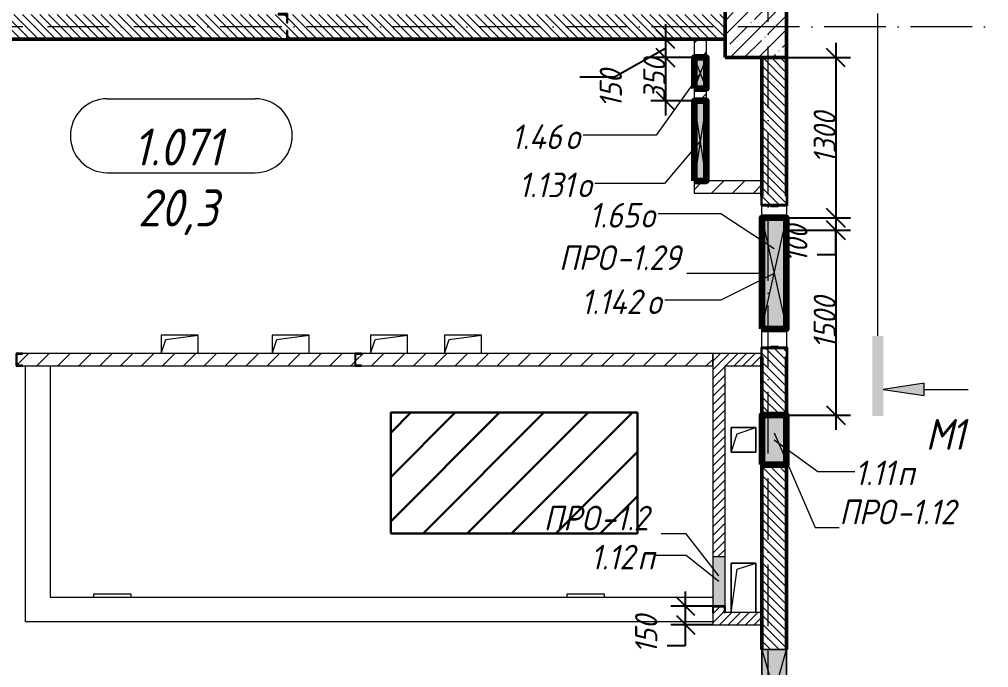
# Model space of a CAD drawing. Header units: millimetres. Extents: x -356862 to 418287, y 0 to 839748.
# Drawn here: x -177140 to -169276, y 477300 to 482557 of the extents above; entities that cross this region are included whole.
import ezdxf

# ---------------------------------------------------------------- set-up
doc = ezdxf.new("R2010")
doc.units = ezdxf.units.MM
doc.linetypes.add('200_ШТРИХ_ш1п0_6_', pattern=[160, 100, -60])
doc.linetypes.add('50_200_ШТРИХ_1Т_ш5_п1_п1_', pattern=[700, 500, -100, 0, -100])
for name, color, linetype, lineweight in [('0) строит. леса', 20, 'Continuous', 30), ('9.7) Заделка 956 шт', 6, 'Continuous', 158), ('A-____-____-DIMS', 7, 'Continuous', 9), ('A-____-NOTE-TEXT', 7, 'Continuous', 9), ('A-____-NOTE-TEXT-1', 7, 'Continuous', 5), ('A-DETL-GENF-OTLN', 7, 'Continuous', 9), ('A-FLOR-____-OTLN', 7, 'Continuous', 9), ('A-GENM-____-IDEN', 7, 'Continuous', 9), ('A-GENM-____-MCUT', 7, 'Continuous', 25), ('A-GENM-____-OTLN', 7, 'Continuous', 9), ('A-GENM-____-OTLN-1', 7, 'Continuous', 25), ('A-GLAZ-____-IDEN', 7, 'Continuous', 9), ('A-GLAZ-____-OTLN', 7, 'Continuous', 9), ('A-WALL-____-MCUT-2', 7, 'Continuous', 50), ('A-WALL-____-PATT-1', 7, 'Continuous', 9), ('A-WALL-FNSH-MCUT-1', 7, 'Continuous', 9), ('I-WALL-____-OTLN', 7, 'Continuous', 9), ('S-COLS-____-MCUT', 7, 'Continuous', 50), ('S-COLS-____-OTLN', 7, 'Continuous', 9), ('S-GRID-____-OTLN-1', 7, '50_200_ШТРИХ_1Т_ш5_п1_п1_', 9)]:
    doc.layers.add(name, color=color, linetype=linetype, lineweight=lineweight)
for name, color, linetype, lineweight, true_color in [('A-AREA-IDEN-1', 7, 'Continuous', 9, 0x000000), ('A-DETL-GENF-OTLN-4', 9, '200_ШТРИХ_ш1п0_6_', 9, 0x808080), ('A-DETL-GENF-OTLN-5', 7, 'Continuous', 5, 0xc0c0c0)]:
    doc.layers.add(name, color=color, linetype=linetype, lineweight=lineweight, true_color=true_color)
doc.styles.add('ISOCPEUR_I', font='isocpeui.ttf', dxfattribs={"width": 0.9, "height": 2.5})
doc.styles.add('ISOCPEUR_I_10', font='isocpeui.ttf', dxfattribs={"width": 0.9, "height": 180})
doc.styles.add('ISOCPEUR_I_9', font='isocpeui.ttf', dxfattribs={"width": 0.9, "height": 250})
doc.dimstyles.new('ISO-1_8_0_9К_СРЕДНИЙ_Кладочные_3', dxfattribs={"dimscale": 304.8, "dimtxt": 179.276612, "dimasz": 0.492126, "dimexe": 0.393701, "dimexo": 0, "dimgap": 0, "dimtad": 1, "dimdec": 3, "dimrnd": 0.001, "dimdsep": 46, "dimtxsty": 'ISOCPEUR_I_10', "dimblk1": 'OBLIQUE', "dimblk2": 'OBLIQUE', "dimsah": 1, "dimcen": 0.09, "dimdle": 0.393701, "dimazin": 0, "dimtfac": 1, "dimtdec": 4, "dimtix": 1, "dimtmove": 0, "dimatfit": 3, "dimfxl": 1, "dimtvp": 1, "dimtolj": 1, "dimtzin": 0, "dimarcsym": 2})
doc.dimstyles.new('ISO-1_8_0_9К_СРЕДНИЙ_Кладочные_4', dxfattribs={"dimscale": 304.8, "dimtxt": 179.276612, "dimasz": 0.492126, "dimexe": 0.393701, "dimexo": 0, "dimgap": 0, "dimtad": 1, "dimdec": 3, "dimrnd": 0.001, "dimdsep": 46, "dimtxsty": 'ISOCPEUR_I_10', "dimblk1": 'OBLIQUE', "dimblk2": 'OBLIQUE', "dimsah": 1, "dimcen": 0.09, "dimdle": 0.393701, "dimazin": 0, "dimtfac": 1, "dimtdec": 4, "dimtix": 1, "dimtmove": 1, "dimatfit": 3, "dimfxl": 1, "dimtvp": 1, "dimtolj": 1, "dimtzin": 0, "dimarcsym": 2})
pattern_1 = [(135, (-176515.067, 459015.94), (-35.35534, -35.35534), [])]
pattern_2 = [(45, (-176515.07, 459015.94), (-84.8528, 84.8528), [])]
pattern_3 = [(45, (-176515.067, 459015.94), (-35.35534, 35.35534), [])]

# ---------------------------------------------------------------- blocks, each defined once
blk = doc.blocks.new('BSC_Колонна _Прямоугольная - 500х500-V53-АР1_План отверстий 1 этажа в осях 1-64_А-ГГ')
at = {"layer": 'S-COLS-____-OTLN'}
h = blk.add_hatch(dxfattribs=at)
h.set_pattern_fill('FP_85', color=256, style=0, pattern_type=2)
h.set_pattern_definition([(45, (-5350, -23481.04), (-114.0493, 114.0493), []), (45, (-5235.95, -23481.04), (-114.0493, 114.0493), [201.613, -40.323, 3.353, -36.97])])
h.paths.add_polyline_path([(-250, -250), (250, -250), (250, 250), (-250, 250)], flags=0)
at = {"layer": 'S-COLS-____-MCUT'}
for p, q in [((250, 250), (-250, 250)), ((-250, 250), (-250, -250)), ((250, -250), (250, 250)), ((-250, -250), (250, -250))]:
    blk.add_line(p, q, dxfattribs=at)
blk = doc.blocks.new('154_Фахверк_СКБ_Швеллер - Тип_100_4010-27736299-АР1_План отверстий 1 этажа в осях 1-64_А-ГГ')
at = {"layer": 'A-GENM-____-MCUT'}
for p, q in [((175, 50), (125, 50)), ((125, 50), (125, -50)), ((128, 47), (175, 47)), ((128, -47), (128, 47)), ((175, 47), (175, 50)), ((125, -50), (175, -50)), ((175, -47), (128, -47)), ((175, -50), (175, -47))]:
    blk.add_line(p, q, dxfattribs=at)
blk = doc.blocks.new('Фахверк_СКБ_Уголок - 200_3600-27915153-АР1_План отверстий 1 этажа в осях 1-64_А-ГГ')
at = {"layer": 'A-GENM-____-MCUT'}
for p, q in [((125, 156), (50, 156)), ((50, 156), (50, 150)), ((50, 150), (119, 150)), ((119, 150), (119, 81)), ((119, 81), (125, 81)), ((125, 81), (125, 156)), ((125, 19), (119, 19)), ((119, 19), (119, -50)), ((125, -56), (125, 19)), ((119, -50), (50, -50)), ((50, -50), (50, -56)), ((50, -56), (125, -56))]:
    blk.add_line(p, q, dxfattribs=at)
blk = doc.blocks.new('154_Стойка_СКБ_Уголок - СМ-2230_200-28216496-АР1_План отверстий 1 этажа в осях 1-64_А-ГГ')
at = {"layer": 'A-GENM-____-MCUT'}
for p, q in [((125, 156), (125, 81)), ((200, 156), (125, 156)), ((125, 81), (131, 81)), ((131, 81), (131, 150)), ((131, 150), (200, 150)), ((200, 150), (200, 156)), ((131, 19), (125, 19)), ((125, 19), (125, -56)), ((131, -50), (131, 19)), ((125, -56), (200, -56)), ((200, -50), (131, -50)), ((200, -56), (200, -50))]:
    blk.add_line(p, q, dxfattribs=at)
blk = doc.blocks.new('AR_Отверстие Ниша - Лючок-32401323-АР1_План отверстий 1 этажа в осях 1-64_А-ГГ')
at = {"layer": 'A-GLAZ-____-OTLN'}
blk.add_hatch(color=256, dxfattribs=at).paths.add_polyline_path([(-200, 100), (-200, -100), (200, -100), (200, 100)], flags=0)
for p, q in [((200, 100), (-200, 100)), ((-200, 100), (-200, -100)), ((200, -100), (200, 100)), ((-200, -100), (200, -100))]:
    blk.add_line(p, q, dxfattribs=at)
blk = doc.blocks.new('AR_Отверстие Ниша - Лючок-32405690-АР1_План отверстий 1 этажа в осях 1-64_А-ГГ')
at = {"layer": 'A-GLAZ-____-OTLN'}
blk.add_hatch(color=256, dxfattribs=at).paths.add_polyline_path([(200, -50), (200, 50), (-200, 50), (-200, -50)], flags=0)
for p, q in [((200, 50), (-200, 50)), ((-200, 50), (-200, -50)), ((-200, -50), (200, -50))]:
    blk.add_line(p, q, dxfattribs=at)
blk = doc.blocks.new('154_Фахверк_СКБ_Швеллер - Тип_100_4010_1-28088705-АР1_План отверстий 1 этажа в осях 1-64_А-ГГ')
at = {"layer": 'A-GENM-____-MCUT'}
for p, q in [((175, 50), (125, 50)), ((125, 50), (125, -50)), ((128, 47), (175, 47)), ((128, -47), (128, 47)), ((175, 47), (175, 50)), ((125, -50), (175, -50)), ((175, -47), (128, -47)), ((175, -50), (175, -47))]:
    blk.add_line(p, q, dxfattribs=at)
blk = doc.blocks.new('AR_Отверстие прямоугольное _в плите_ - AR_Отверстие прямоугольное _в плите_-V156-АР1_План отверстий 1 этажа в осях 1-64_А-ГГ')
at = {"layer": 'A-GENM-____-OTLN'}
for p, q in [((100, 100), (-100, 100)), ((-100, 100), (-100, -100)), ((-50, 50), (100, 100)), ((100, -100), (100, 100)), ((-100, -100), (-50, 50)), ((-100, -100), (100, -100))]:
    blk.add_line(p, q, dxfattribs=at)
blk = doc.blocks.new('AR_Отверстие прямоугольное _в плите_ - AR_Отверстие прямоугольное _в плите_-30459777-АР1_План отверстий 1 этажа в осях 1-64_А-ГГ')
at = {"layer": 'A-GENM-____-OTLN'}
for p, q in [((150, 75), (-150, 75)), ((-150, 75), (-150, -75)), ((-150, -75), (-112.5, 37.5)), ((-112.5, 37.5), (150, 75)), ((150, -75), (150, 75))]:
    blk.add_line(p, q, dxfattribs=at)
blk = doc.blocks.new('AR_Отверстие прямоугольное _в плите_ - AR_Отверстие прямоугольное _в плите_-30229368-АР1_План отверстий 1 этажа в осях 1-64_А-ГГ')
at = {"layer": 'A-GENM-____-OTLN'}
for p, q in [((100, 200), (-100, 200)), ((-100, 200), (-100, -200)), ((-50, 150), (100, 200)), ((100, -200), (100, 200)), ((-100, -200), (-50, 150))]:
    blk.add_line(p, q, dxfattribs=at)
blk = doc.blocks.new('AR_Отверстие прямоугольное _в стене_ - AR_Отверстие прямоугольное _в стене__ОВ-36780242-АР1_План отверстий 1 этажа в осях 1-64_А-ГГ')
at = {"layer": 'A-GLAZ-____-OTLN'}
blk.add_hatch(color=256, dxfattribs=at).paths.add_polyline_path([(-450, -100), (450, -100), (450, 100), (-450, 100)], flags=0)
at = {"layer": 'A-DETL-GENF-OTLN'}
for p, q in [((-450, -100), (-450, 100)), ((-450, 100), (450, 100)), ((450, 100), (-450, -100)), ((-450, 100), (450, -100)), ((450, 100), (-450, 100)), ((-450, 100), (-450, -100)), ((450, 100), (450, -100)), ((450, -100), (450, 100)), ((450, -100), (-450, -100)), ((-450, -100), (450, -100))]:
    blk.add_line(p, q, dxfattribs=at)
blk = doc.blocks.new('AR_Отверстие прямоугольное _в стене__БезПР - AR_Отверстие прямоугольное _в стене__БезПР-36427897-АР1_План отверстий 1 этажа в осях 1-64_А-ГГ')
at = {"layer": 'A-GLAZ-____-OTLN'}
blk.add_hatch(color=256, dxfattribs=at).paths.add_polyline_path([(325, -50), (325, 50), (-325, 50), (-325, -50)], flags=0)
at = {"layer": 'A-DETL-GENF-OTLN'}
for p, q in [((-325, -50), (-325, 50)), ((-325, 50), (325, 50)), ((325, 50), (-325, -50)), ((-325, 50), (325, -50)), ((325, 50), (-325, 50)), ((-325, 50), (-325, -50)), ((325, 50), (325, -50)), ((325, -50), (325, 50)), ((325, -50), (-325, -50)), ((-325, -50), (325, -50))]:
    blk.add_line(p, q, dxfattribs=at)
at = {"layer": 'A-GLAZ-____-OTLN'}
blk.add_line((325, 50), (-325, 50), dxfattribs=at)
blk = doc.blocks.new('AR_Отверстие прямоугольное _в стене__БезПР - AR_Отверстие прямоугольное _в стене__БезПР-36428394-АР1_План отверстий 1 этажа в осях 1-64_А-ГГ')
at = {"layer": 'A-GLAZ-____-OTLN'}
blk.add_hatch(color=256, dxfattribs=at).paths.add_polyline_path([(-350, -100), (350, -100), (350, 100), (-350, 100)], flags=0)
at = {"layer": 'A-DETL-GENF-OTLN'}
for p, q in [((-350, -100), (-350, 100)), ((-350, 100), (350, 100)), ((350, 100), (-350, -100)), ((-350, 100), (350, -100)), ((350, 100), (-350, 100)), ((-350, 100), (-350, -100)), ((350, 100), (350, -100)), ((350, -100), (350, 100)), ((350, -100), (-350, -100)), ((-350, -100), (350, -100))]:
    blk.add_line(p, q, dxfattribs=at)
at = {"layer": 'A-GLAZ-____-OTLN'}
blk.add_line((350, 100), (-350, 100), dxfattribs=at)
blk = doc.blocks.new('AR_Отверстие прямоугольное _в стене__БезПР - AR_Отверстие прямоугольное _в стене__БезПР-36429258-АР1_План отверстий 1 этажа в осях 1-64_А-ГГ')
at = {"layer": 'A-GLAZ-____-OTLN'}
blk.add_hatch(color=256, dxfattribs=at).paths.add_polyline_path([(125, 50), (-125, 50), (-125, -50), (125, -50)], flags=0)
at = {"layer": 'A-DETL-GENF-OTLN'}
for p, q in [((-125, -50), (-125, 50)), ((-125, 50), (125, 50)), ((125, 50), (-125, -50)), ((-125, 50), (125, -50)), ((125, 50), (-125, 50)), ((-125, 50), (-125, -50)), ((125, 50), (125, -50)), ((125, -50), (125, 50)), ((125, -50), (-125, -50)), ((-125, -50), (125, -50))]:
    blk.add_line(p, q, dxfattribs=at)
at = {"layer": 'A-GLAZ-____-OTLN'}
blk.add_line((125, 50), (-125, 50), dxfattribs=at)
blk = doc.blocks.new('DET_L_Имитация разреза_ISO2-5 - Вправо-36779002-АР1_План отверстий 1 этажа в осях 1-64_А-ГГ')
at = {"layer": 'A-DETL-GENF-OTLN-5'}
blk.add_line((143.1, 0), (2756.9, 0), dxfattribs=at)
blk = doc.blocks.new('_Oblique')
at = {"color": 0, "linetype": 'ByBlock', "lineweight": -2}
blk.add_line((-0.5, -0.5), (0.5, 0.5), dxfattribs=at)
blk = doc.blocks.new('*D13306')
at = {"layer": 'A-____-____-DIMS', "color": 0, "lineweight": -2, "transparency": 16777216}
for p, q in [((-171734.3, 477527), (-171734.3, 477917)), ((-171467.1, 477797), (-171854.3, 477797)), ((-171515.1, 477647), (-171854.3, 477647)), ((-171734.3, 477478.3), (-171734.3, 477647)), ((-171884.3, 477478.3), (-171734.3, 477478.3))]:
    blk.add_line(p, q, dxfattribs=at)
at = {"layer": 'Defpoints', "color": 0, "transparency": 16777216}
for p in [(-171734.3, 477797), (-171467.1, 477797), (-171515.1, 477647)]:
    blk.add_point(p, dxfattribs=at)
at = {"layer": 'A-____-____-DIMS', "color": 0, "lineweight": -2, "transparency": 16777216, "xscale": 150, "yscale": 150, "zscale": 150}
for p, rotation in [((-171734.3, 477797), 90), ((-171734.3, 477647), 270)]:
    blk.add_blockref('_Oblique', p, dxfattribs=dict(at, rotation=rotation))
at = {"layer": 'A-____-____-DIMS', "color": 0, "transparency": 16777216, "insert": (-172144.6, 477414.2), "char_height": 180, "width": 368.207, "attachment_point": 1, "rotation": 90, "line_spacing_factor": 1.149209, "style": 'ISOCPEUR_I_10'}
blk.add_mtext('\\A1;150', dxfattribs=at)
blk = doc.blocks.new('*D13398')
at = {"layer": 'A-____-____-DIMS', "color": 0, "lineweight": -2, "transparency": 16777216}
for p, q in [((-171898, 482517), (-171898, 482127)), ((-171665.1, 482397), (-172018, 482397)), ((-171898, 482322), (-172311.7, 482088.2)), ((-171665.1, 482247), (-172018, 482247)), ((-172311.7, 482088.2), (-172592.3, 482088.2))]:
    blk.add_line(p, q, dxfattribs=at)
at = {"layer": 'Defpoints', "color": 0, "transparency": 16777216}
for p in [(-171665.1, 482397), (-171898, 482247), (-171665.1, 482247)]:
    blk.add_point(p, dxfattribs=at)
at = {"layer": 'A-____-____-DIMS', "color": 0, "lineweight": -2, "transparency": 16777216, "xscale": 150, "yscale": 150, "zscale": 150}
for p, rotation in [((-171898, 482397), 90), ((-171898, 482247), 270)]:
    blk.add_blockref('_Oblique', p, dxfattribs=dict(at, rotation=rotation))
at = {"layer": 'A-____-____-DIMS', "color": 0, "transparency": 16777216, "insert": (-172431.7, 481840), "char_height": 180, "width": 368.207, "attachment_point": 1, "rotation": 90, "line_spacing_factor": 1.149209, "style": 'ISOCPEUR_I_10'}
blk.add_mtext('\\A1;150', dxfattribs=at)
blk = doc.blocks.new('*D13399')
at = {"layer": 'A-____-____-DIMS', "color": 0, "lineweight": -2, "transparency": 16777216}
for p, q in [((-171898, 482367), (-171898, 481777)), ((-171665.1, 482247), (-172018, 482247)), ((-171665.1, 481897), (-172018, 481897))]:
    blk.add_line(p, q, dxfattribs=at)
at = {"layer": 'Defpoints', "color": 0, "transparency": 16777216}
for p in [(-171665.1, 482247), (-171898, 481897), (-171665.1, 481897)]:
    blk.add_point(p, dxfattribs=at)
at = {"layer": 'A-____-____-DIMS', "color": 0, "lineweight": -2, "transparency": 16777216, "xscale": 150, "yscale": 150, "zscale": 150}
for p, rotation in [((-171898, 482247), 90), ((-171898, 481897), 270)]:
    blk.add_blockref('_Oblique', p, dxfattribs=dict(at, rotation=rotation))
at = {"layer": 'A-____-____-DIMS', "color": 0, "transparency": 16777216, "insert": (-171988, 482072), "char_height": 180, "width": 409.578, "attachment_point": 5, "rotation": 90, "style": 'ISOCPEUR_I_10'}
blk.add_mtext('\\A1;350', dxfattribs=at)
blk = doc.blocks.new('*D13400')
at = {"layer": 'A-____-____-DIMS', "color": 0, "lineweight": -2, "transparency": 16777216}
for p, q in [((-170516, 482367), (-170516, 480827)), ((-170915.1, 482247), (-170396, 482247)), ((-170909.1, 480947), (-170396, 480947))]:
    blk.add_line(p, q, dxfattribs=at)
at = {"layer": 'Defpoints', "color": 0, "transparency": 16777216}
for p in [(-170915.1, 482247), (-170909.1, 480947), (-170516, 480947)]:
    blk.add_point(p, dxfattribs=at)
at = {"layer": 'A-____-____-DIMS', "color": 0, "lineweight": -2, "transparency": 16777216, "xscale": 150, "yscale": 150, "zscale": 150}
for p, rotation in [((-170516, 482247), 90), ((-170516, 480947), 270)]:
    blk.add_blockref('_Oblique', p, dxfattribs=dict(at, rotation=rotation))
at = {"layer": 'A-____-____-DIMS', "color": 0, "transparency": 16777216, "insert": (-170606, 481597), "char_height": 180, "width": 504.733, "attachment_point": 5, "rotation": 90, "style": 'ISOCPEUR_I_10'}
blk.add_mtext('\\A1;1300', dxfattribs=at)
blk = doc.blocks.new('*D13401')
at = {"layer": 'A-____-____-DIMS', "color": 0, "lineweight": -2, "transparency": 16777216}
for p, q in [((-170516, 481067), (-170516, 480727)), ((-170909.1, 480947), (-170396, 480947)), ((-170915.1, 480847), (-170396, 480847)), ((-170516, 480650.1), (-170516, 480847)), ((-170666, 480650.1), (-170516, 480650.1))]:
    blk.add_line(p, q, dxfattribs=at)
at = {"layer": 'Defpoints', "color": 0, "transparency": 16777216}
for p in [(-170909.1, 480947), (-170915.1, 480847), (-170516, 480847)]:
    blk.add_point(p, dxfattribs=at)
at = {"layer": 'A-____-____-DIMS', "color": 0, "lineweight": -2, "transparency": 16777216, "xscale": 150, "yscale": 150, "zscale": 150}
for p, rotation in [((-170516, 480947), 90), ((-170516, 480847), 270)]:
    blk.add_blockref('_Oblique', p, dxfattribs=dict(at, rotation=rotation))
at = {"layer": 'A-____-____-DIMS', "color": 0, "transparency": 16777216, "insert": (-170926.3, 480586), "char_height": 180, "width": 368.207, "attachment_point": 1, "rotation": 90, "line_spacing_factor": 1.149209, "style": 'ISOCPEUR_I_10'}
blk.add_mtext('\\A1;100', dxfattribs=at)
blk = doc.blocks.new('*D13402')
at = {"layer": 'A-____-____-DIMS', "color": 0, "lineweight": -2, "transparency": 16777216}
for p, q in [((-170516, 480967), (-170516, 479227)), ((-170915.1, 480847), (-170396, 480847)), ((-170956, 479347), (-170396, 479347))]:
    blk.add_line(p, q, dxfattribs=at)
at = {"layer": 'Defpoints', "color": 0, "transparency": 16777216}
for p in [(-170915.1, 480847), (-170956, 479347), (-170516, 479347)]:
    blk.add_point(p, dxfattribs=at)
at = {"layer": 'A-____-____-DIMS', "color": 0, "lineweight": -2, "transparency": 16777216, "xscale": 150, "yscale": 150, "zscale": 150}
for p, rotation in [((-170516, 480847), 90), ((-170516, 479347), 270)]:
    blk.add_blockref('_Oblique', p, dxfattribs=dict(at, rotation=rotation))
at = {"layer": 'A-____-____-DIMS', "color": 0, "transparency": 16777216, "insert": (-170606, 480097), "char_height": 180, "width": 504.733, "attachment_point": 5, "rotation": 90, "style": 'ISOCPEUR_I_10'}
blk.add_mtext('\\A1;1500', dxfattribs=at)
blk = doc.blocks.new('AAR_СКБ_Марка_помещения_1_5 ммп - Номер _ Площадь-27962135-АИ_План этажа_Стены_1')
at = {"layer": 'A-AREA-IDEN-1'}
for p, q in [((-2.987, 3), (3.013, 3)), ((-2.987, 0), (3.013, 0))]:
    blk.add_line(p, q, dxfattribs=at)
for centre, start, end in [((-2.987, 1.5), 90, 270), ((3.013, 1.5), 270, 90)]:
    blk.add_arc(centre, 1.5, start, end, dxfattribs=at)

msp = doc.modelspace()

# ---------------------------------------------------------------- hatches: boundary and pattern name
at = {"layer": '0) строит. леса'}
h = msp.add_hatch(dxfattribs=at)
h.set_pattern_fill('ANSI31', color=256, scale=80)
h.set_pattern_definition([(45, (-173686.1, 624406.28), (-179.60512, 179.60512), [])])
h.paths.add_polyline_path([(-174126.3411, 478387.7768), (-172126.3411, 478387.7768), (-172126.3411, 479367.7768), (-174126.3411, 479367.7768)])
at = {"layer": 'A-____-NOTE-TEXT-1'}
for points in [[(-170131.6992, 479340.0766), (-170131.6992, 479990.0766), (-170218.4358, 479990.0766), (-170218.4358, 479340.0766)], [(-169798.0578, 479505.9247), (-169798.0578, 479605.9247), (-170131.6992, 479555.9247)]]:
    msp.add_hatch(color=256, dxfattribs=at).paths.add_polyline_path(points, flags=0)
at = {"layer": 'A-WALL-____-PATT-1'}
h = msp.add_hatch(dxfattribs=at)
h.set_pattern_fill('FP_6', color=256, style=0, pattern_type=2)
h.set_pattern_definition(pattern_1)
h.paths.add_polyline_path([(-171415.0675, 482396.983), (-171415.0675, 482596.983), (-174965.0675, 482596.983), (-174965.0675, 482527.983), (-174971.0675, 482527.983), (-174971.0675, 482596.983), (-178465.0675, 482596.983), (-178465.0675, 482396.983), (-174971.0675, 482396.983), (-174971.0675, 482465.983), (-174965.0675, 482465.983), (-174965.0675, 482396.983), (-172995.089, 482396.983)], flags=0)
h = msp.add_hatch(dxfattribs=at)
h.set_pattern_fill('FP_4', color=256, style=0, pattern_type=2)
h.set_pattern_definition(pattern_2)
h.paths.add_polyline_path([(-171665.0675, 481896.983), (-171565.0675, 481896.983), (-171565.0675, 481996.983), (-171665.0675, 481996.983)], flags=0)
h.paths.add_polyline_path([(-171565.0675, 482246.983), (-171565.0675, 482396.983), (-171665.0675, 482396.983), (-171665.0675, 482246.983)], flags=0)
h = msp.add_hatch(dxfattribs=at)
h.set_pattern_fill('FP_6', color=256, style=0, pattern_type=2)
h.set_pattern_definition(pattern_1)
h.paths.add_polyline_path([(-170959.5119, 477446.983), (-170915.0675, 477446.983), (-170915.0675, 478946.983), (-171115.0675, 478946.983), (-171115.0675, 477446.983)], flags=0)
h.paths.add_polyline_path([(-171046.0675, 479346.983), (-170915.0675, 479346.983), (-170915.0675, 479890.983), (-170984.0675, 479890.983), (-170984.0675, 479896.983), (-171046.0675, 479896.983), (-171046.0675, 479890.983), (-171115.0675, 479890.983), (-171115.0675, 479346.983), (-171080.1468, 479346.983)], flags=0)
h.paths.add_polyline_path([(-170984.0675, 481046.983), (-170984.0675, 481052.983), (-170915.0675, 481052.983), (-170915.0675, 482246.983), (-171115.0675, 482246.983), (-171115.0675, 481052.983), (-171046.0675, 481052.983), (-171046.0675, 481046.983)], flags=0)
h = msp.add_hatch(dxfattribs=at)
h.set_pattern_fill('FP_4', color=256, style=0, pattern_type=2)
h.set_pattern_definition(pattern_2)
h.paths.add_polyline_path([(-171115.0675, 481146.983), (-171115.0675, 481246.983), (-171665.0675, 481246.983), (-171665.0675, 481146.983), (-171227.6247, 481146.983)], flags=0)
h = msp.add_hatch(dxfattribs=at)
h.set_pattern_fill('FP_4', color=256, style=0, pattern_type=2)
h.set_pattern_definition(pattern_2)
h.paths.add_polyline_path([(-171515.0675, 479746.983), (-171515.0675, 479846.983), (-174365.0675, 479846.983), (-174365.0675, 479843.983), (-174412.0675, 479843.983), (-174412.0675, 479749.983), (-174365.0675, 479749.983), (-174365.0675, 479746.983), (-172995.089, 479746.983)], flags=0)
h.paths.add_polyline_path([(-174415.0675, 479746.983), (-174415.0675, 479846.983), (-177115.0675, 479846.983), (-177115.0675, 479843.983), (-177162.0675, 479843.983), (-177162.0675, 479749.983), (-177115.0675, 479749.983), (-177115.0675, 479746.983), (-174762.5533, 479746.983)], flags=0)
h.paths.add_polyline_path([(-178361.0675, 479746.983), (-178361.0675, 479754.583), (-178319.5675, 479754.583), (-178319.5675, 479839.383), (-178361.0675, 479839.383), (-178361.0675, 479846.983), (-178715.0675, 479846.983), (-178715.0675, 479746.983)], flags=0)
h = msp.add_hatch(dxfattribs=at)
h.set_pattern_fill('FP_5', color=256, style=0, pattern_type=2)
h.set_pattern_definition(pattern_3)
h.paths.add_polyline_path([(-171512.0675, 477746.983), (-171418.0675, 477746.983), (-171418.0675, 477793.983), (-171512.0675, 477793.983)], flags=0)
h.paths.add_polyline_path([(-171515.0675, 478196.983), (-171415.0675, 478196.983), (-171415.0675, 479846.983), (-171515.0675, 479846.983)], flags=0)
h = msp.add_hatch(dxfattribs=at)
h.set_pattern_fill('FP_5', color=256, style=0, pattern_type=2)
h.set_pattern_definition(pattern_3)
h.paths.add_polyline_path([(-171227.6247, 479746.983), (-171115.0675, 479746.983), (-171115.0675, 479821.983), (-171121.0675, 479821.983), (-171121.0675, 479846.983), (-171415.0675, 479846.983), (-171415.0675, 479746.983)], flags=0)
h = msp.add_hatch(dxfattribs=at)
h.set_pattern_fill('FP_5', color=256, style=0, pattern_type=2)
h.set_pattern_definition(pattern_3)
h.paths.add_polyline_path([(-171515.0675, 477646.983), (-171115.0675, 477646.983), (-171115.0675, 477746.983), (-171515.0675, 477746.983)], flags=0)

# ---------------------------------------------------------------- linework, layer by layer
at = {"layer": '0) строит. леса'}
msp.add_lwpolyline([(-174126.3411, 478387.7768), (-172126.3411, 478387.7768), (-172126.3411, 479367.7768), (-174126.3411, 479367.7768)], close=True, dxfattribs=at)
at = {"layer": '9.7) Заделка 956 шт'}
for points in [[(-171665.0675, 481996.983), (-171565.0675, 481996.983), (-171565.0675, 482246.983), (-171665.0675, 482246.983)], [(-171665.0675, 481246.983), (-171565.0675, 481246.983), (-171565.0675, 481896.983), (-171665.0675, 481896.983)], [(-171115.0675, 480046.983), (-170915.0675, 480046.983), (-170915.0675, 480946.983), (-171115.0675, 480946.983)], [(-171115.0675, 478946.983), (-170915.0675, 478946.983), (-170915.0675, 479346.983), (-171115.0675, 479346.983)]]:
    msp.add_lwpolyline(points, close=True, dxfattribs=at)
at = {"layer": 'A-____-NOTE-TEXT'}
for p, q in [((-169798.0578, 479605.9247), (-170131.6992, 479555.9247)), ((-170131.6992, 479555.9247), (-169798.0578, 479505.9247)), ((-169798.0578, 479505.9247), (-169798.0578, 479605.9247)), ((-169798.0578, 479555.9247), (-169441.8078, 479555.9247))]:
    msp.add_line(p, q, dxfattribs=at)
at = {"layer": 'A-FLOR-____-OTLN'}
for p, q in [((-171365.0675, 479246.983), (-171165.0675, 479246.983)), ((-171365.0675, 479046.983), (-171365.0675, 479246.983)), ((-171165.0675, 479246.983), (-171165.0675, 479046.983)), ((-171165.0675, 479046.983), (-171365.0675, 479046.983)), ((-171365.0675, 478146.983), (-171165.0675, 478146.983)), ((-171365.0675, 477746.983), (-171365.0675, 478146.983)), ((-171165.0675, 478146.983), (-171165.0675, 477746.983)), ((-176535.0675, 477896.983), (-176235.0675, 477896.983)), ((-176535.0675, 477871.983), (-176535.0675, 477896.983)), ((-176235.0675, 477896.983), (-176235.0675, 477871.983)), ((-172695.0675, 477896.983), (-172395.0675, 477896.983)), ((-172695.0675, 477871.983), (-172695.0675, 477896.983)), ((-172395.0675, 477896.983), (-172395.0675, 477871.983))]:
    msp.add_line(p, q, dxfattribs=at)
at = {"layer": 'A-GENM-____-IDEN'}
for p, q in [((-171121.0675, 480496.983), (-171725.8881, 480496.983)), ((-171015.0675, 479204.1279), (-170684.3879, 478434.7221)), ((-170684.3879, 478434.7221), (-170487.6642, 478434.7221)), ((-171729.7268, 478384.983), (-171933.9306, 478384.983)), ((-171465.0675, 478043.1476), (-171729.7268, 478384.983))]:
    msp.add_line(p, q, dxfattribs=at)
at = {"layer": 'A-GLAZ-____-IDEN'}
for p, q in [((-171615.0675, 482121.983), (-171972.3535, 481617.5926)), ((-171972.3535, 481617.5926), (-172565.4509, 481617.5926)), ((-171615.0675, 481571.983), (-171904.7663, 481226.9188)), ((-171904.7663, 481226.9188), (-172470.5082, 481226.9188)), ((-171447.8798, 480980.7529), (-171958.1947, 480980.7529)), ((-171015.0675, 480696.983), (-171447.8798, 480980.7529)), ((-171015.0675, 480496.983), (-171447.8798, 480279.0927)), ((-171447.8798, 480279.0927), (-171904.1888, 480279.0927)), ((-171015.0675, 479146.983), (-170663.1781, 478891.5131)), ((-170663.1781, 478891.5131), (-170362.485, 478891.5131)), ((-171729.7268, 478208.1889), (-171981.5877, 478208.1889)), ((-171465.0675, 477996.983), (-171729.7268, 478208.1889))]:
    msp.add_line(p, q, dxfattribs=at)
at = {"layer": 'A-WALL-____-MCUT-2'}
for p, q in [((-178465.0675, 482396.983), (-175040.0675, 482396.983)), ((-174965.0675, 482396.983), (-171415.0675, 482396.983)), ((-171115.0675, 482246.983), (-171115.0675, 481121.983)), ((-170915.0675, 481121.983), (-170915.0675, 482246.983)), ((-171046.0675, 481046.983), (-170984.0675, 481046.983)), ((-170984.0675, 479896.983), (-171046.0675, 479896.983)), ((-171115.0675, 479821.983), (-171115.0675, 479346.983)), ((-170915.0675, 479346.983), (-170915.0675, 479821.983)), ((-171115.0675, 478946.983), (-171115.0675, 477446.983)), ((-170915.0675, 477446.983), (-170915.0675, 478946.983))]:
    msp.add_line(p, q, dxfattribs=at)
at = {"layer": 'A-WALL-FNSH-MCUT-1'}
for p, q in [((-171665.0675, 482396.983), (-171665.0675, 482246.983)), ((-171565.0675, 482246.983), (-171565.0675, 482396.983)), ((-171665.0675, 481996.983), (-171665.0675, 481896.983)), ((-171565.0675, 481896.983), (-171565.0675, 481996.983)), ((-171665.0675, 481246.983), (-171665.0675, 481146.983)), ((-171115.0675, 481246.983), (-171565.0675, 481246.983)), ((-171665.0675, 481146.983), (-171115.0675, 481146.983)), ((-174415.0675, 479846.983), (-177115.0675, 479846.983)), ((-171121.0675, 479846.983), (-174365.0675, 479846.983)), ((-171515.0675, 479846.983), (-171515.0675, 478196.983)), ((-171515.0675, 479746.983), (-171515.0675, 479846.983)), ((-177115.0675, 479746.983), (-174415.0675, 479746.983)), ((-174365.0675, 479746.983), (-171515.0675, 479746.983)), ((-171415.0675, 478196.983), (-171415.0675, 479746.983)), ((-171415.0675, 479746.983), (-171115.0675, 479746.983)), ((-171515.0675, 477746.983), (-171515.0675, 477646.983)), ((-171115.0675, 477746.983), (-171415.0675, 477746.983)), ((-171515.0675, 477646.983), (-171115.0675, 477646.983))]:
    msp.add_line(p, q, dxfattribs=at)
at = {"layer": 'I-WALL-____-OTLN'}
for p, q in [((-171115.0675, 480946.983), (-171115.0675, 481046.983)), ((-170915.0675, 481046.983), (-170915.0675, 480946.983)), ((-171115.0675, 479896.983), (-171115.0675, 480046.983)), ((-170915.0675, 480046.983), (-170915.0675, 479896.983)), ((-177090.0675, 477671.983), (-177090.0675, 479746.983)), ((-176890.0675, 479746.983), (-176890.0675, 477871.983)), ((-176890.0675, 477871.983), (-171515.0675, 477871.983)), ((-171515.0675, 477671.983), (-177090.0675, 477671.983))]:
    msp.add_line(p, q, dxfattribs=at)
at = {"layer": 'S-GRID-____-OTLN-1'}
for p, q in [((-171065.0675, 454533.3346), (-171065.0675, 508896.9006)), ((-149807.3283, 482496.983), (-181183.8377, 482496.983))]:
    msp.add_line(p, q, dxfattribs=at)

# ---------------------------------------------------------------- block references
at = {"layer": 'A-AREA-IDEN-1', "xscale": 199.9999999999999, "yscale": 199.9999999999999, "zscale": 199.9999999999999}
msp.add_blockref('AAR_СКБ_Марка_помещения_1_5 ммп - Номер _ Площадь-27962135-АИ_План этажа_Стены_1', (-175829.1762, 481313.5776), dxfattribs=at)
at = {"layer": 'A-DETL-GENF-OTLN-4', "rotation": 90.00000000000134}
msp.add_blockref('DET_L_Имитация разреза_ISO2-5 - Вправо-36779002-АР1_План отверстий 1 этажа в осях 1-64_А-ГГ', (-170175.0675, 479846.983), dxfattribs=at)
at = {"layer": 'A-GENM-____-OTLN'}
for name, p in [('AR_Отверстие прямоугольное _в плите_ - AR_Отверстие прямоугольное _в плите_-30459777-АР1_План отверстий 1 этажа в осях 1-64_А-ГГ', (-175840.1175, 479921.983)), ('AR_Отверстие прямоугольное _в плите_ - AR_Отверстие прямоугольное _в плите_-30459777-АР1_План отверстий 1 этажа в осях 1-64_А-ГГ', (-174940.1175, 479921.983)), ('AR_Отверстие прямоугольное _в плите_ - AR_Отверстие прямоугольное _в плите_-30459777-АР1_План отверстий 1 этажа в осях 1-64_А-ГГ', (-174140.1175, 479921.983)), ('AR_Отверстие прямоугольное _в плите_ - AR_Отверстие прямоугольное _в плите_-30459777-АР1_План отверстий 1 этажа в осях 1-64_А-ГГ', (-173540.1175, 479921.983)), ('AR_Отверстие прямоугольное _в плите_ - AR_Отверстие прямоугольное _в плите_-V156-АР1_План отверстий 1 этажа в осях 1-64_А-ГГ', (-171265.0675, 479146.983)), ('AR_Отверстие прямоугольное _в плите_ - AR_Отверстие прямоугольное _в плите_-30229368-АР1_План отверстий 1 этажа в осях 1-64_А-ГГ', (-171265.0675, 477946.983))]:
    msp.add_blockref(name, p, dxfattribs=at)
at = {"layer": 'A-GENM-____-OTLN-1'}
for name, p in [('Фахверк_СКБ_Уголок - 200_3600-27915153-АР1_План отверстий 1 этажа в осях 1-64_А-ГГ', (-175090.0675, 482446.983)), ('154_Фахверк_СКБ_Швеллер - Тип_100_4010-27736299-АР1_План отверстий 1 этажа в осях 1-64_А-ГГ', (-177290.0675, 479796.983)), ('154_Фахверк_СКБ_Швеллер - Тип_100_4010-27736299-АР1_План отверстий 1 этажа в осях 1-64_А-ГГ', (-174540.0675, 479796.983))]:
    msp.add_blockref(name, p, dxfattribs=at)
for name, p, rotation in [('154_Стойка_СКБ_Уголок - СМ-2230_200-28216496-АР1_План отверстий 1 этажа в осях 1-64_А-ГГ', (-170965.0675, 480921.983), 89.99999999999991), ('154_Стойка_СКБ_Уголок - СМ-2230_200-28216496-АР1_План отверстий 1 этажа в осях 1-64_А-ГГ', (-171065.0675, 480021.983), 269.9999999999999), ('154_Фахверк_СКБ_Швеллер - Тип_100_4010_1-28088705-АР1_План отверстий 1 этажа в осях 1-64_А-ГГ', (-171465.0675, 477921.983), 269.9999999999999)]:
    msp.add_blockref(name, p, dxfattribs=dict(at, rotation=rotation))
at = {"layer": 'A-GLAZ-____-OTLN'}
for name, p, rotation in [('AR_Отверстие прямоугольное _в стене__БезПР - AR_Отверстие прямоугольное _в стене__БезПР-36429258-АР1_План отверстий 1 этажа в осях 1-64_А-ГГ', (-171615.0675, 482121.983), 269.9999999999999), ('AR_Отверстие прямоугольное _в стене__БезПР - AR_Отверстие прямоугольное _в стене__БезПР-36427897-АР1_План отверстий 1 этажа в осях 1-64_А-ГГ', (-171615.0675, 481571.983), 269.9999999999999), ('AR_Отверстие прямоугольное _в стене_ - AR_Отверстие прямоугольное _в стене__ОВ-36780242-АР1_План отверстий 1 этажа в осях 1-64_А-ГГ', (-171015.0675, 480496.983), 89.99999999999991), ('AR_Отверстие Ниша - Лючок-32401323-АР1_План отверстий 1 этажа в осях 1-64_А-ГГ', (-171015.0675, 479146.983), 89.99999999999991), ('AR_Отверстие Ниша - Лючок-32405690-АР1_План отверстий 1 этажа в осях 1-64_А-ГГ', (-171465.0675, 477996.983), 269.9999999999999), ('AR_Отверстие прямоугольное _в стене__БезПР - AR_Отверстие прямоугольное _в стене__БезПР-36428394-АР1_План отверстий 1 этажа в осях 1-64_А-ГГ', (-171015.0675, 477096.983), 89.99999999999991)]:
    msp.add_blockref(name, p, dxfattribs=dict(at, rotation=rotation))
at = {"layer": 'S-COLS-____-OTLN'}
msp.add_blockref('BSC_Колонна _Прямоугольная - 500х500-V53-АР1_План отверстий 1 этажа в осях 1-64_А-ГГ', (-171165.0675, 482496.983), dxfattribs=at)

# ---------------------------------------------------------------- texts
at = {"layer": 'A-____-NOTE-TEXT', "char_height": 250, "attachment_point": 1, "style": 'ISOCPEUR_I'}
for s, insert, width in [('\\fISOCPEUR|b0|i1|c204|p34|;\\W.9;М', (-169787.446, 479316.2232), 252.531562), ('\\fISOCPEUR|b0|i1|c204|p34|;\\W.9;1', (-169579.0866, 479316.2232), 144.30375)]:
    msp.add_mtext(s, dxfattribs=dict(at, insert=insert, width=width))
at = {"layer": 'A-AREA-IDEN-1', "char_height": 300, "attachment_point": 8, "line_spacing_factor": 1.139951, "style": 'ISOCPEUR_I'}
for s, insert, width in [('\\pxqc,t8.46667,16.93333,25.4,33.86667,42.33333,50.8,59.26667,67.73333,76.2,84.66667,93.13333,101.6,110.06667,118.53333,127,135.46667,143.93333,152.4,160.86667,169.33333,177.8,186.26667,194.73333,203.2,211.66667,220.13333,228.6,237.06667,245.53333,254,262.46667,270.93333;{1.071}', (-175854.6052, 481371.9075), 846), ('\\pxqc,t8.46667,16.93333,25.4,33.86667,42.33333,50.8,59.26667,67.73333,76.2,84.66667,93.13333,101.6,110.06667,118.53333,127,135.46667,143.93333,152.4,160.86667,169.33333,177.8,186.26667,194.73333,203.2,211.66667,220.13333,228.6,237.06667,245.53333,254,262.46667,270.93333;{20,3}', (-175853.6052, 480807.9595), 754)]:
    msp.add_mtext(s, dxfattribs=dict(at, insert=insert, width=width))
at = {"layer": 'A-GENM-____-IDEN', "char_height": 200, "attachment_point": 1, "style": 'ISOCPEUR_I_9'}
for s, insert, width in [('ПРО', (-172761.6459, 480724.0991), 562.784625), ('-1.29', (-172297.3022, 480724.0991), 663.79725), ('ПРО', (-172886.7873, 478612.0991), 562.784625), ('-1.2', (-172422.4436, 478612.0991), 505.063125), ('ПРО', (-170487.6642, 478661.8383), 562.784625), ('-1.12', (-170023.3204, 478661.8383), 620.506125)]:
    msp.add_mtext(s, dxfattribs=dict(at, insert=insert, width=width))
at = {"layer": 'A-GLAZ-____-IDEN', "char_height": 200, "attachment_point": 1, "style": 'ISOCPEUR_I_9'}
for s, insert, width in [('1.46', (-173149.2076, 481705.2072), 533.923875), ('\\fISOCPEUR|b0|i1|c204|p34|;\\W.9;о', (-172708.6764, 481705.2072), 158.734125), ('1.131', (-173089.3587, 481314.5334), 577.215), ('\\fISOCPEUR|b0|i1|c204|p34|;\\W.9;о', (-172613.1087, 481314.5334), 158.734125), ('1.65', (-172517.6463, 481068.3675), 505.063125), ('\\fISOCPEUR|b0|i1|c204|p34|;\\W.9;о', (-172100.9276, 481068.3675), 158.734125), ('1.142', (-172583.3463, 480366.7072), 649.366875), ('\\fISOCPEUR|b0|i1|c204|p34|;\\W.9;о', (-172047.5651, 480366.7072), 158.734125), ('1.11', (-170362.485, 478979.1277), 418.480875), ('\\fISOCPEUR|b0|i1|c204|p34|;\\W.9;п', (-170017.2038, 478979.1277), 158.734125), ('1.12', (-172505.9463, 478295.8035), 461.772), ('\\fISOCPEUR|b0|i1|c204|p34|;\\W.9;п', (-172124.9463, 478295.8035), 158.734125)]:
    msp.add_mtext(s, dxfattribs=dict(at, insert=insert, width=width))

# ---------------------------------------------------------------- dimensions: what is measured, and where the dimension line sits
at = {"layer": 'A-____-____-DIMS'}
for base, p1, p2, override, picture, middle in [((-171898.03, 482246.983), (-171665.0675, 482396.983), (-171665.0675, 482246.983), {"dimpost": '<>', "dimfxl": 150}, '*D13398', (-172311.7143, 482088.159)), ((-170515.9768, 480846.983), (-170909.0675, 480946.983), (-170915.0675, 480846.983), {"dimpost": '<>', "dimfxl": 100.179838}, '*D13401', (-170631.1389, 480650.1143)), ((-171734.3437, 477796.983), (-171515.0675, 477646.983), (-171467.0942, 477796.983), {"dimpost": '<>', "dimfxl": 157.484716}, '*D13306', (-171849.5057, 477478.2657))]:
    dim = msp.add_linear_dim(base=base, p1=p1, p2=p2, angle=90, dimstyle='ISO-1_8_0_9К_СРЕДНИЙ_Кладочные_4', override=override, dxfattribs=at)
    dim.commit()
    dim.dimension.update_dxf_attribs({"geometry": picture, "text_midpoint": middle, "dimtype": 160, "text_rotation": 90})
for base, p1, p2, override, picture, middle in [((-171898.03, 481896.983), (-171665.0675, 482246.983), (-171665.0675, 481896.983), {"dimpost": '<>', "dimfxl": 350}, '*D13399', (-171988.03, 482071.983)), ((-170515.9768, 480946.983), (-170915.0675, 482246.983), (-170909.0675, 480946.983), {"dimpost": '<>', "dimfxl": 1300.013846}, '*D13400', (-170605.9768, 481596.983)), ((-170515.9768, 479346.983), (-170915.0675, 480846.983), (-170956.0014, 479346.983), {"dimpost": '<>', "dimfxl": 1500.558425}, '*D13402', (-170605.9768, 480096.983))]:
    dim = msp.add_linear_dim(base=base, p1=p1, p2=p2, angle=90, dimstyle='ISO-1_8_0_9К_СРЕДНИЙ_Кладочные_3', override=override, dxfattribs=at)
    dim.commit()
    dim.dimension.update_dxf_attribs({"geometry": picture, "text_midpoint": middle})

doc.saveas('drawing.dxf')
